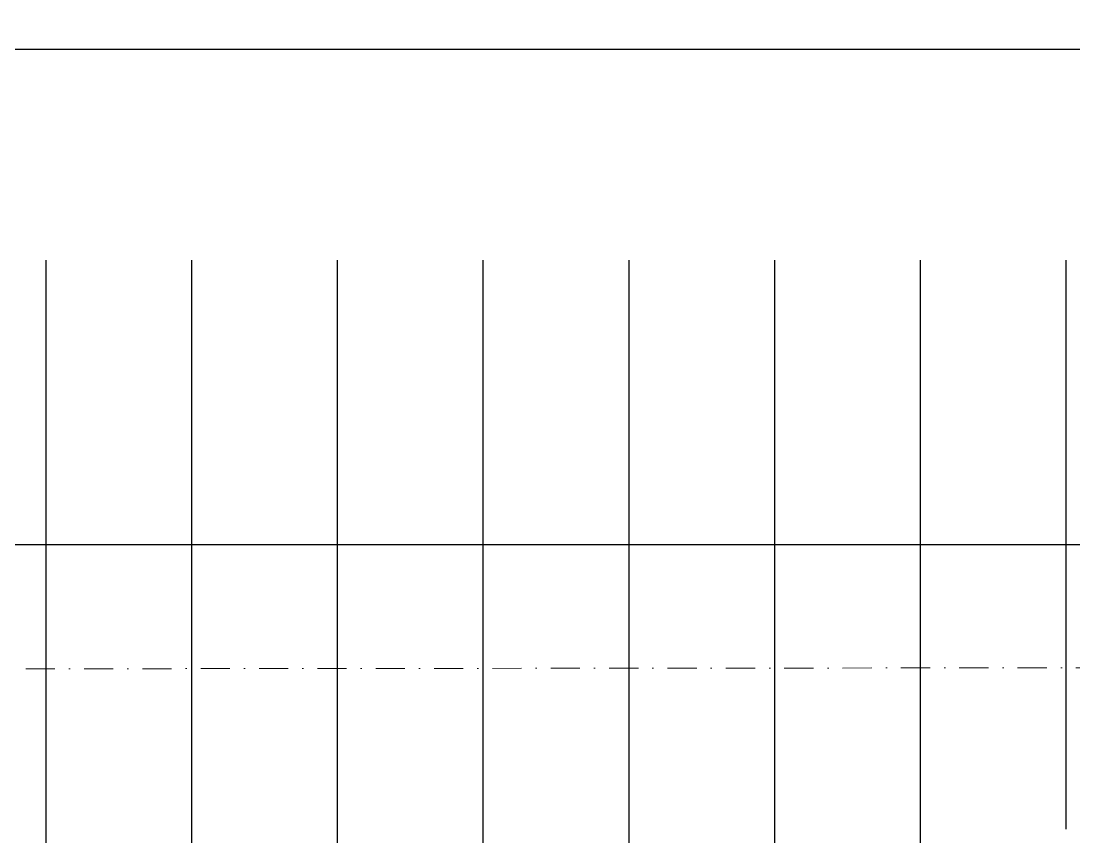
# Model space of a CAD drawing. Header units: centimetres. Extents: x 26569 to 160723, y -3143 to 14565.
# Drawn here: x 66726 to 68532, y -825 to 586 of the extents above; entities that cross this region are included whole.
import ezdxf

# ---------------------------------------------------------------- set-up
doc = ezdxf.new("R2010")
doc.units = ezdxf.units.CM
doc.header["$LTSCALE"] = 100
doc.linetypes.add('DASHDOT', pattern=[1, 0.5, -0.25, 0, -0.25])
for name, color, linetype in [('A-ANNO-DIMS', 187, 'Continuous'), ('L-PRKG', 39, 'Continuous'), ('L-SITE', 1, 'DASHDOT')]:
    doc.layers.add(name, color=color, linetype=linetype)
doc.styles.add('Fields_100', font='act_simplex.shx', dxfattribs={"width": 0.8, "height": 20})
doc.dimstyles.new('FIELDS_100', dxfattribs={"dimscale": 0, "dimtxt": 20, "dimasz": 5, "dimexe": 5, "dimexo": 5, "dimgap": 5, "dimtad": 0, "dimdec": 0, "dimzin": 0, "dimdsep": 46, "dimtxsty": 'Fields_100', "dimblk": 'DOT', "dimcen": 0.09, "dimclrt": 50, "dimadec": 0, "dimazin": 0, "dimtfac": 1, "dimtdec": 0, "dimtix": 1, "dimtofl": 0, "dimtmove": 1, "dimatfit": 3, "dimfxl": 5, "dimfxlon": 1, "dimtolj": 1, "dimtzin": 0, "dimarcsym": 0})

# ---------------------------------------------------------------- blocks, each defined once
blk = doc.blocks.new('_Dot')
at = {"color": 0, "linetype": 'ByBlock', "lineweight": -2}
blk.add_line((-0.5, 0), (-1, 0), dxfattribs=at)
at = {"color": 0, "linetype": 'ByBlock', "const_width": 0.5}
blk.add_lwpolyline([(-0.25, 0, 1), (0.25, 0, 1)], format="xyb", close=True, dxfattribs=at)
blk = doc.blocks.new('*D879')
at = {"layer": 'A-ANNO-DIMS', "color": 0, "lineweight": -2, "transparency": 16777216}
for p, q in [((59887, 541.6), (59887, 531.6)), ((59892, 536.6), (65266.4, 536.6)), ((70719.5, 536.6), (65345, 536.6)), ((70724.5, 541.6), (70724.5, 531.6))]:
    blk.add_line(p, q, dxfattribs=at)
at = {"layer": 'DEFPOINTS', "color": 0, "transparency": 16777216}
for p in [(70724.5, 1518.6), (59887, 853.6, 0), (70724.5, 536.6)]:
    blk.add_point(p, dxfattribs=at)
at = {"layer": 'A-ANNO-DIMS', "color": 0, "lineweight": -2, "transparency": 16777216, "xscale": 5, "yscale": 5, "zscale": 5, "rotation": 180}
blk.add_blockref('_Dot', (59887, 536.6), dxfattribs=at)
at = {"layer": 'A-ANNO-DIMS', "color": 0, "lineweight": -2, "transparency": 16777216, "xscale": 5, "yscale": 5, "zscale": 5}
blk.add_blockref('_Dot', (70724.5, 536.6), dxfattribs=at)
at = {"layer": 'A-ANNO-DIMS', "color": 50, "transparency": 16777216, "insert": (65305.7, 536.6), "char_height": 20, "attachment_point": 5, "style": 'Fields_100'}
blk.add_mtext('\\A1;10838', dxfattribs=at)

msp = doc.modelspace()

# ---------------------------------------------------------------- linework, layer by layer
at = {"layer": 'L-PRKG'}
for p, q in [((66768.57, 175.39), (66768.57, -824.61)), ((67018.57, 175.39), (67018.57, -824.61)), ((67268.57, 175.39), (67268.57, -824.61)), ((67518.57, 175.39), (67518.57, -824.61)), ((67768.57, 175.39), (67768.57, -824.61)), ((68018.57, 175.39), (68018.57, -824.61)), ((68268.57, 175.39), (68268.57, -824.61)), ((68518.57, 175.39), (68518.57, -800.79)), ((58268.57, -312.7), (70271.23, -312.7))]:
    msp.add_line(p, q, dxfattribs=at)
at = {"layer": 'L-SITE', "lineweight": 0}
msp.add_lwpolyline([(70687.99, -521.89), (50317.07, -542.29), (50610.19, 7087.42), (50839.48, 7308.59), (69328.73, 7327.01), (71792.84, 7307.01), (73600.55, 7292.33), (73628.86, 7250.92)], close=True, dxfattribs=at)

# ---------------------------------------------------------------- dimensions: what is measured, and where the dimension line sits
at = {"layer": 'A-ANNO-DIMS'}
dim = msp.add_linear_dim(base=(70724.47635264, 536.57354526), p1=(59886.97635264, 853.59325813, 0), p2=(70724.47635264, 1518.59325813), dimstyle='FIELDS_100', override={"dimscale": 1}, dxfattribs=at)
dim.commit()
dim.dimension.update_dxf_attribs({"geometry": '*D879', "text_midpoint": (65305.72635264, 536.57354526)})

doc.saveas('drawing.dxf')
